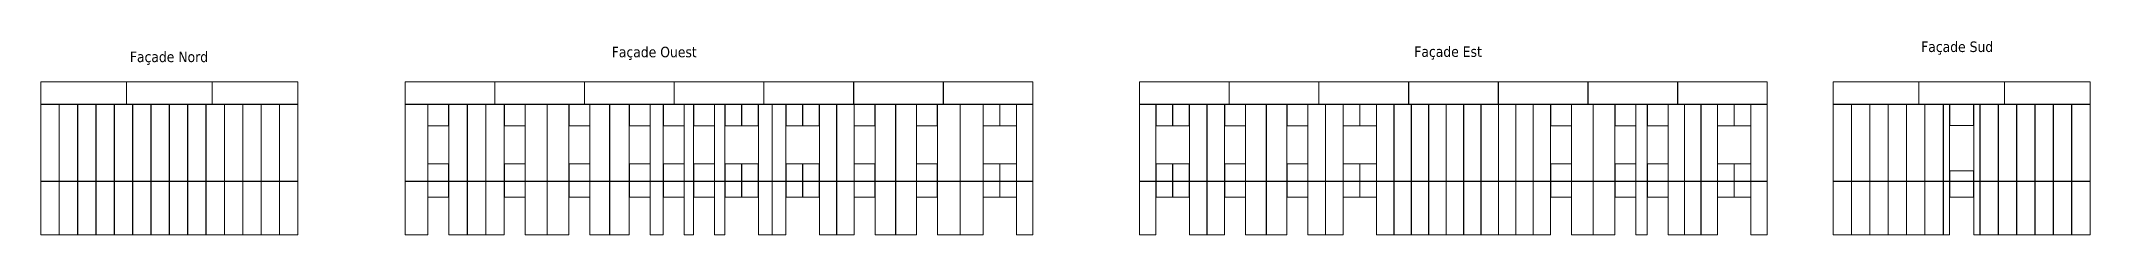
# Model space of a CAD drawing. Header units: millimetres. Extents: x 1725 to 99406, y 457 to 9684.
import ezdxf
from ezdxf.enums import TextEntityAlignment as Align

# ---------------------------------------------------------------- set-up
doc = ezdxf.new("R2010")
doc.units = ezdxf.units.MM
doc.layers.add('00-cotation', color=150, linetype='Continuous', lineweight=13)
doc.layers.add('00-Escalier', color=252, linetype='Continuous', lineweight=13)
doc.styles.add('Annotation', font='tahoma.ttf')

msp = doc.modelspace()

# ---------------------------------------------------------------- linework, layer by layer
at = {"layer": '00-Escalier', "color": 30, "true_color": 0xf8991e}
for p, q in [((23364, 7737), (27632, 7737)), ((23364, 6673), (23364, 7737)), ((27632, 7737), (27632, 6673)), ((27640, 7737), (31908, 7737)), ((27640, 6673), (27640, 7737)), ((31908, 7737), (31908, 6673)), ((31916, 7737), (36184, 7737)), ((31916, 6673), (31916, 7737)), ((36184, 7737), (36184, 6673)), ((36192, 7737), (40460, 7737)), ((36192, 6673), (36192, 7737)), ((40460, 7737), (40460, 6673)), ((40468, 7737), (44736, 7737)), ((40468, 6673), (40468, 7737)), ((44736, 7737), (44736, 6673)), ((58374, 7737), (62642, 7737)), ((58374, 6673), (58374, 7737)), ((62642, 7737), (62642, 6673)), ((62650, 7737), (66918, 7737)), ((62650, 6673), (62650, 7737)), ((66918, 7737), (66918, 6673)), ((66926, 7737), (71194, 7737)), ((66926, 6673), (66926, 7737)), ((71194, 7737), (71194, 6673)), ((71202, 7737), (75470, 7737)), ((71202, 6673), (71202, 7737)), ((75470, 7737), (75470, 6673)), ((75478, 7737), (79746, 7737)), ((75478, 6673), (75478, 7737)), ((79746, 7737), (79746, 6673)), ((27632, 6673), (23364, 6673)), ((31908, 6673), (27640, 6673)), ((36184, 6673), (31916, 6673)), ((40460, 6673), (36192, 6673)), ((44736, 6673), (40468, 6673)), ((46641, 6665), (47429, 6665)), ((62642, 6673), (58374, 6673)), ((66918, 6673), (62650, 6673)), ((71194, 6673), (66926, 6673)), ((75470, 6673), (71202, 6673)), ((79746, 6673), (75478, 6673)), ((77755, 6665), (78297, 6665)), ((77755, 3015), (77755, 6665)), ((78297, 6665), (78297, 3015)), ((78297, 3015), (77755, 3015))]:
    msp.add_line(p, q, dxfattribs=at)
at = {"layer": '00-Escalier', "color": 8}
msp.add_line((19089, 3015), (19089, 3007), dxfattribs=at)
at = {"layer": '00-Escalier', "color": 25, "true_color": 0x9d633f}
for p, q in [((77755, 3007), (78297, 3007)), ((77755, 457), (77755, 3007)), ((78297, 3007), (78297, 457)), ((78297, 457), (77755, 457))]:
    msp.add_line(p, q, dxfattribs=at)
at = {"layer": '00-Escalier', "color": 30, "true_color": 0xf8991e}
for points in [[(1725, 7738), (5800, 7738), (5800, 6674), (1725, 6674), (1725, 7738)], [(5808, 7738), (9884, 7738), (9884, 6674), (5808, 6674), (5808, 7738)], [(9892, 7738), (13967, 7738), (13967, 6674), (9892, 6674), (9892, 7738)], [(19089, 7737), (23356, 7737), (23356, 6673), (19089, 6673), (19089, 7737)], [(44744, 7737), (49011, 7737), (49011, 6673), (44744, 6673), (44744, 7737)], [(54099, 7737), (58366, 7737), (58366, 6673), (54099, 6673), (54099, 7737)], [(79754, 7737), (84021, 7737), (84021, 6673), (79754, 6673), (79754, 7737)], [(87164, 7738), (91239, 7738), (91239, 6674), (87164, 6674), (87164, 7738)], [(91247, 7738), (95323, 7738), (95323, 6674), (91247, 6674), (91247, 7738)], [(95331, 7738), (99406, 7738), (99406, 6674), (95331, 6674), (95331, 7738)], [(1725, 6666), (2592, 6666), (2592, 3016), (1725, 3016), (1725, 6666)], [(2600, 6666), (3467, 6666), (3467, 3016), (2600, 3016), (2600, 6666)], [(3475, 6666), (4342, 6666), (4342, 3016), (3475, 3016), (3475, 6666)], [(4350, 6666), (5217, 6666), (5217, 3016), (4350, 3016), (4350, 6666)], [(5225, 6666), (6092, 6666), (6092, 3016), (5225, 3016), (5225, 6666)], [(6100, 6666), (6967, 6666), (6967, 3016), (6100, 3016), (6100, 6666)], [(6975, 6666), (7842, 6666), (7842, 3016), (6975, 3016), (6975, 6666)], [(7850, 6666), (8717, 6666), (8717, 3016), (7850, 3016), (7850, 6666)], [(8725, 6666), (9592, 6666), (9592, 3016), (8725, 3016), (8725, 6666)], [(9600, 6666), (10467, 6666), (10467, 3016), (9600, 3016), (9600, 6666)], [(10475, 6666), (11342, 6666), (11342, 3016), (10475, 3016), (10475, 6666)], [(11350, 6666), (12217, 6666), (12217, 3016), (11350, 3016), (11350, 6666)], [(12225, 6666), (13092, 6666), (13092, 3016), (12225, 3016), (12225, 6666)], [(13100, 6666), (13967, 6666), (13967, 3016), (13100, 3016), (13100, 6666)], [(20167, 6665), (19089, 6665), (19089, 3015), (20167, 3015), (20167, 6665)], [(21159, 5657), (20175, 5657), (20175, 6665), (21159, 6665), (21159, 5657)], [(21167, 6665), (22044, 6665), (22044, 3015), (21167, 3015), (21167, 6665)], [(22928, 6665), (22052, 6665), (22052, 3015), (22928, 3015), (22928, 6665)], [(23813, 6665), (22936, 6665), (22936, 3015), (23813, 3015), (23813, 6665)], [(24805, 5657), (23821, 5657), (23821, 6665), (24805, 6665), (24805, 5657)], [(24813, 6665), (25850, 6665), (25850, 3015), (24813, 3015), (24813, 6665)], [(25858, 6665), (26895, 6665), (26895, 3015), (25858, 3015), (25858, 6665)], [(27887, 5657), (26903, 5657), (26903, 6665), (27887, 6665), (27887, 5657)], [(27895, 6665), (28828, 6665), (28828, 3015), (27895, 3015), (27895, 6665)], [(28836, 6665), (29770, 6665), (29770, 3015), (28836, 3015), (28836, 6665)], [(30762, 5657), (29778, 5657), (29778, 6665), (30762, 6665), (30762, 5657)], [(30770, 6665), (31390, 6665), (31390, 3015), (30770, 3015), (30770, 6665)], [(32382, 5657), (31398, 5657), (31398, 6665), (32382, 6665), (32382, 5657)], [(32390, 6665), (32835, 6665), (32835, 3014), (32390, 3014), (32390, 6665)], [(33827, 5657), (32843, 5657), (32843, 6665), (33827, 6665), (33827, 5657)], [(33835, 6665), (34326, 6665), (34326, 3015), (33835, 3015), (33835, 6665)], [(35918, 5657), (34334, 5657), (34334, 6665), (35122, 6665), (35122, 5657)], [(35918, 5657), (35130, 5657), (35130, 6665), (35918, 6665), (35918, 5657)], [(35926, 6665), (36576, 6665), (36576, 3015), (35926, 3015), (35926, 6665)], [(36584, 6665), (37235, 6665), (37235, 3015), (36584, 3015), (36584, 6665)], [(38827, 5657), (37243, 5657), (37243, 6665), (38031, 6665), (38031, 5657)], [(38827, 5657), (38039, 5657), (38039, 6665), (38827, 6665), (38827, 5657)], [(38835, 6665), (39656, 6665), (39656, 3015), (38835, 3015), (38835, 6665)], [(39664, 6665), (40485, 6665), (40485, 3015), (39664, 3015), (39664, 6665)], [(41477, 5657), (40493, 5657), (40493, 6665), (41477, 6665), (41477, 5657)], [(41485, 6665), (42468, 6665), (42468, 3015), (41485, 3015), (41485, 6665)], [(42476, 6665), (43459, 6665), (43459, 3015), (42476, 3015), (42476, 6665)], [(44451, 5657), (43467, 5657), (43467, 6665), (44451, 6665), (44451, 5657)], [(44459, 6665), (45542, 6665), (45542, 3015), (44459, 3015), (44459, 6665)], [(45550, 6665), (46633, 6665), (46633, 3015), (45550, 3015), (45550, 6665)], [(48225, 5657), (46641, 5657), (46641, 6665), (47429, 6665), (47429, 5657)], [(48225, 5657), (47437, 5657), (47437, 6665), (48225, 6665), (48225, 5657)], [(49011, 6665), (48233, 6665), (48233, 3015), (49011, 3015), (49011, 6665)], [(54099, 6665), (54877, 6665), (54877, 3015), (54099, 3015), (54099, 6665)], [(54885, 6665), (54885, 5657), (55673, 5657), (55673, 6665), (54885, 6665)], [(55681, 6665), (56469, 6665), (56469, 5657), (55681, 5657), (55681, 6665)], [(56477, 6665), (57310, 6665), (57310, 3015)], [(56477, 6665), (56477, 3015), (57310, 3015), (57310, 6665), (56477, 6665)], [(57318, 6665), (58151, 6665), (58151, 3015)], [(57318, 6665), (57318, 3015), (58151, 3015), (58151, 6665), (57318, 6665)], [(58159, 6665), (59143, 6665), (59143, 5657), (58159, 5657), (58159, 6665)], [(59151, 6665), (60132, 6665), (60132, 3015), (59151, 3015), (59151, 6665)], [(60140, 6665), (61121, 6665), (61121, 3015), (60140, 3015), (60140, 6665)], [(61129, 6665), (62113, 6665), (62113, 5657), (61129, 5657), (61129, 6665)], [(62121, 6665), (62954, 6665), (62954, 3015)], [(62121, 6665), (62121, 3015), (62954, 3015), (62954, 6665), (62121, 6665)], [(62962, 6665), (62962, 3015), (63795, 3015), (63795, 6665), (62962, 6665)], [(63803, 6665), (63803, 5657), (64591, 5657), (64591, 6665), (63803, 6665)], [(64599, 6665), (65387, 6665), (65387, 5657), (64599, 5657), (64599, 6665)], [(65395, 6665), (66218, 6665), (66218, 3015), (65395, 3015), (65395, 6665)], [(66226, 6665), (67048, 6665), (67048, 3015), (66226, 3015), (66226, 6665)], [(67056, 6665), (67878, 6665), (67878, 3015), (67056, 3015), (67056, 6665)], [(67886, 6665), (68709, 6665), (68709, 3015), (67886, 3015), (67886, 6665)], [(68717, 6665), (69539, 6665), (69539, 3015), (68717, 3015), (68717, 6665)], [(69547, 6665), (70369, 6665), (70369, 3015), (69547, 3015), (69547, 6665)], [(70377, 6665), (71200, 6665), (71200, 3015), (70377, 3015), (70377, 6665)], [(71208, 6665), (72030, 6665), (72030, 3015), (71208, 3015), (71208, 6665)], [(72038, 6665), (72860, 6665), (72860, 3015), (72038, 3015), (72038, 6665)], [(72868, 6665), (73690, 6665), (73690, 3015), (72868, 3015), (72868, 6665)], [(73698, 6665), (74682, 6665), (74682, 5657), (73698, 5657), (73698, 6665)], [(74690, 6665), (75719, 6665), (75719, 3015), (74690, 3015), (74690, 6665)], [(75727, 6665), (76755, 6665), (76755, 3015), (75727, 3015), (75727, 6665)], [(76763, 6665), (77747, 6665), (77747, 5657), (76763, 5657), (76763, 6665)], [(78305, 6665), (79289, 6665), (79289, 5657), (78305, 5657), (78305, 6665)], [(79297, 6665), (80074, 6665), (80074, 3015), (79297, 3015), (79297, 6665)], [(80082, 6665), (80858, 6665), (80858, 3015), (80082, 3015), (80082, 6665)], [(80866, 6665), (81643, 6665), (81643, 3015), (80866, 3015), (80866, 6665)], [(81651, 6665), (81651, 5657), (82439, 5657), (82439, 6665), (81651, 6665)], [(82447, 6665), (83235, 6665), (83235, 5657), (82447, 5657), (82447, 6665)], [(83243, 6665), (84021, 6665), (84021, 3015), (83243, 3015), (83243, 6665)], [(87164, 6666), (88031, 6666), (88031, 3016), (87164, 3016), (87164, 6666)], [(88039, 6666), (88906, 6666), (88906, 3016), (88039, 3016), (88039, 6666)], [(88914, 6666), (89781, 6666), (89781, 3016), (88914, 3016), (88914, 6666)], [(89789, 6666), (90656, 6666), (90656, 3016), (89789, 3016), (89789, 6666)], [(90664, 6666), (91531, 6666), (91531, 3016), (90664, 3016), (90664, 6666)], [(91539, 6666), (92406, 6666), (92406, 3016), (91539, 3016), (91539, 6666)], [(92414, 6666), (92710, 6666), (92710, 3016), (92414, 3016), (92414, 6666)], [(92718, 6666), (93852, 6666), (93852, 5658), (92718, 5658), (92718, 6666)], [(93860, 6666), (94156, 6666), (94156, 3016), (93860, 3016), (93860, 6666)], [(94164, 6666), (95031, 6666), (95031, 3016), (94164, 3016), (94164, 6666)], [(95039, 6666), (95906, 6666), (95906, 3016), (95039, 3016), (95039, 6666)], [(95914, 6666), (96781, 6666), (96781, 3016), (95914, 3016), (95914, 6666)], [(96789, 6666), (97656, 6666), (97656, 3016), (96789, 3016), (96789, 6666)], [(97664, 6666), (98531, 6666), (98531, 3016), (97664, 3016), (97664, 6666)], [(98539, 6666), (99406, 6666), (99406, 3016), (98539, 3016), (98539, 6666)], [(21159, 3837), (21159, 3015), (20175, 3015), (20175, 3837), (21159, 3837)], [(24805, 3837), (24805, 3015), (23821, 3015), (23821, 3837), (24805, 3837)], [(27887, 3837), (27887, 3015), (26903, 3015), (26903, 3837), (27887, 3837)], [(30762, 3837), (30762, 3015), (29778, 3015), (29778, 3837), (30762, 3837)], [(32382, 3837), (32382, 3015), (31398, 3015), (31398, 3837), (32382, 3837)], [(33827, 3837), (33827, 3015), (32843, 3015), (32843, 3837), (33827, 3837)], [(41477, 3837), (41477, 3015), (40493, 3015), (40493, 3837), (41477, 3837)], [(44451, 3837), (44451, 3015), (43467, 3015), (43467, 3837), (44451, 3837)], [(54885, 3837), (54885, 3015), (55673, 3015), (55673, 3837), (54885, 3837)], [(55681, 3837), (56469, 3837), (56469, 3015), (55681, 3015), (55681, 3837)], [(57310, 3015), (56477, 3015), (56477, 3857)], [(58151, 3015), (57318, 3015), (57318, 3857)], [(58159, 3015), (59143, 3015), (59143, 3837), (58159, 3837), (58159, 3015)], [(61129, 3015), (62113, 3015), (62113, 3837), (61129, 3837), (61129, 3015)], [(62954, 3015), (62121, 3015), (62121, 3857)], [(63795, 3015), (62962, 3015), (62962, 3857)], [(63803, 3837), (63803, 3015), (64591, 3015), (64591, 3837), (63803, 3837)], [(64599, 3837), (65387, 3837), (65387, 3015), (64599, 3015), (64599, 3837)], [(73698, 3015), (74682, 3015), (74682, 3837), (73698, 3837), (73698, 3015)], [(76763, 3015), (77747, 3015), (77747, 3837), (76763, 3837), (76763, 3015)], [(78305, 3015), (79289, 3015), (79289, 3837), (78305, 3837), (78305, 3015)], [(81651, 3837), (81651, 3015), (82439, 3015), (82439, 3837), (81651, 3837)], [(82447, 3837), (83235, 3837), (83235, 3015), (82447, 3015), (82447, 3837)], [(92718, 3016), (93852, 3016), (93852, 3508), (92718, 3508), (92718, 3016)]]:
    msp.add_lwpolyline(points, dxfattribs=at)
at = {"layer": '00-Escalier', "color": 25, "true_color": 0x9d633f}
for points in [[(1725, 3008), (2592, 3008), (2592, 458), (1725, 458), (1725, 3008)], [(2600, 3008), (3467, 3008), (3467, 458), (2600, 458), (2600, 3008)], [(3475, 3008), (4342, 3008), (4342, 458), (3475, 458), (3475, 3008)], [(4350, 3008), (5217, 3008), (5217, 458), (4350, 458), (4350, 3008)], [(5225, 3008), (6092, 3008), (6092, 458), (5225, 458), (5225, 3008)], [(6100, 3007), (6967, 3007), (6967, 457), (6100, 458), (6100, 3007)], [(6975, 3008), (7842, 3008), (7842, 458), (6975, 458), (6975, 3008)], [(7850, 3008), (8717, 3008), (8717, 458), (7850, 458), (7850, 3008)], [(8725, 3008), (9592, 3008), (9592, 458), (8725, 458), (8725, 3008)], [(9600, 3008), (10467, 3008), (10467, 458), (9600, 458), (9600, 3008)], [(10475, 3008), (11342, 3008), (11342, 458), (10475, 458), (10475, 3008)], [(11350, 3007), (12217, 3007), (12217, 457), (11350, 458), (11350, 3007)], [(12225, 3007), (13092, 3007), (13092, 457), (12225, 457), (12225, 3007)], [(13100, 3007), (13967, 3007), (13967, 457), (13100, 457), (13100, 3007)], [(20167, 3007), (19089, 3007), (19089, 457), (20167, 457), (20167, 3007)], [(21159, 3007), (21159, 2257), (20175, 2257), (20175, 3007), (21159, 3007)], [(21167, 3007), (22044, 3007), (22044, 457), (21167, 457), (21167, 3007)], [(22928, 3007), (22052, 3007), (22052, 457), (22928, 457), (22928, 3007)], [(23813, 3007), (22936, 3007), (22936, 457), (23813, 457), (23813, 3007)], [(24805, 3007), (24805, 2257), (23821, 2257), (23821, 3007), (24805, 3007)], [(24813, 3007), (25850, 3007), (25850, 457), (24813, 457), (24813, 3007)], [(25858, 3007), (26895, 3007), (26895, 457), (25858, 457), (25858, 3007)], [(27887, 3007), (27887, 2257), (26903, 2257), (26903, 3007), (27887, 3007)], [(27895, 3007), (28828, 3007), (28828, 457), (27895, 457), (27895, 3007)], [(28836, 3007), (29770, 3007), (29770, 457), (28836, 457), (28836, 3007)], [(30762, 3007), (30762, 2257), (29778, 2257), (29778, 3007), (30762, 3007)], [(30770, 3007), (31390, 3007), (31390, 457), (30770, 457), (30770, 3007)], [(32382, 3007), (32382, 2257), (31398, 2257), (31398, 3007), (32382, 3007)], [(32390, 3007), (32835, 3007), (32835, 457), (32390, 457), (32390, 3007)], [(33827, 3007), (33827, 2257), (32843, 2257), (32843, 3007), (33827, 3007)], [(33835, 3007), (34326, 3007), (34326, 457), (33835, 457), (33835, 3007)], [(35122, 3007), (34334, 3007), (34334, 2257), (35122, 2257), (35122, 3007)], [(35918, 3007), (35130, 3007), (35130, 2257), (35918, 2257), (35918, 3007)], [(35926, 3007), (36576, 3007), (36576, 457), (35926, 457), (35926, 3007)], [(36584, 3007), (37235, 3007), (37235, 457), (36584, 457), (36584, 3007)], [(38031, 3007), (37243, 3007), (37243, 2257), (38031, 2257), (38031, 3007)], [(38827, 3007), (38039, 3007), (38039, 2257), (38827, 2257), (38827, 3007)], [(38835, 3007), (39656, 3007), (39656, 457), (38835, 457), (38835, 3007)], [(39664, 3007), (40485, 3007), (40485, 457), (39664, 457), (39664, 3007)], [(41477, 3007), (41477, 2257), (40493, 2257), (40493, 3007), (41477, 3007)], [(41485, 3007), (42468, 3007), (42468, 457), (41485, 457), (41485, 3007)], [(42476, 3007), (43459, 3007), (43459, 457), (42476, 457), (42476, 3007)], [(44451, 3007), (44451, 2257), (43467, 2257), (43467, 3007), (44451, 3007)], [(44459, 3007), (45542, 3007), (45542, 457), (44459, 457), (44459, 3007)], [(45550, 3007), (46633, 3007), (46633, 457), (45550, 457), (45550, 3007)], [(47429, 3007), (46641, 3007), (46641, 2257), (47429, 2257), (47429, 3007)], [(48225, 3007), (47437, 3007), (47437, 2257), (48225, 2257), (48225, 3007)], [(49011, 3007), (49011, 457), (48233, 457), (48233, 3007), (49011, 3007)], [(54099, 3007), (54877, 3007), (54877, 457), (54099, 457), (54099, 3007)], [(54885, 3007), (55673, 3007), (55673, 2257), (54885, 2257), (54885, 3007)], [(55681, 3007), (56469, 3007), (56469, 2257), (55681, 2257), (55681, 3007)], [(56477, 3007), (57310, 3007), (57310, 457), (56477, 457), (56477, 3007)], [(57318, 3007), (58151, 3007), (58151, 457), (57318, 457), (57318, 3007)], [(58159, 3007), (59143, 3007), (59143, 2257), (58159, 2257), (58159, 3007)], [(59151, 3007), (60132, 3007), (60132, 457), (59151, 457), (59151, 3007)], [(60140, 3007), (61121, 3007), (61121, 457), (60140, 457), (60140, 3007)], [(61129, 3007), (62113, 3007), (62113, 2257), (61129, 2257), (61129, 3007)], [(62121, 3007), (62954, 3007), (62954, 457)], [(62121, 3007), (62121, 457), (62954, 457), (62954, 3007), (62121, 3007)], [(62962, 3007), (62962, 457), (63795, 457), (63795, 3007), (62962, 3007)], [(63803, 3007), (64591, 3007), (64591, 2257), (63803, 2257), (63803, 3007)], [(64599, 3007), (65387, 3007), (65387, 2257), (64599, 2257), (64599, 3007)], [(65395, 3007), (66218, 3007), (66218, 457), (65395, 457), (65395, 3007)], [(66226, 3007), (67048, 3007), (67048, 457), (66226, 457), (66226, 3007)], [(67056, 3007), (67878, 3007), (67878, 457), (67056, 457), (67056, 3007)], [(67886, 3007), (68709, 3007), (68709, 457), (67886, 457), (67886, 3007)], [(68717, 3007), (69539, 3007), (69539, 457), (68717, 457), (68717, 3007)], [(69547, 3007), (70369, 3007), (70369, 457), (69547, 457), (69547, 3007)], [(70377, 3007), (71200, 3007), (71200, 457), (70377, 457), (70377, 3007)], [(71208, 3007), (72030, 3007), (72030, 457), (71208, 457), (71208, 3007)], [(72038, 3007), (72860, 3007), (72860, 457), (72038, 457), (72038, 3007)], [(72868, 3007), (73690, 3007), (73690, 457), (72868, 457), (72868, 3007)], [(73698, 3007), (74682, 3007), (74682, 2257), (73698, 2257), (73698, 3007)], [(74690, 3007), (75719, 3007), (75719, 457), (74690, 457), (74690, 3007)], [(75727, 3007), (76755, 3007), (76755, 457), (75727, 457), (75727, 3007)], [(76763, 3007), (77747, 3007), (77747, 2257), (76763, 2257), (76763, 3007)], [(78305, 3007), (79289, 3007), (79289, 2257), (78305, 2257), (78305, 3007)], [(79297, 3007), (80074, 3007), (80074, 457), (79297, 457), (79297, 3007)], [(80082, 3007), (80858, 3007), (80858, 457), (80082, 457), (80082, 3007)], [(80866, 3007), (81643, 3007), (81643, 457), (80866, 457), (80866, 3007)], [(81651, 3007), (82439, 3007), (82439, 2257), (81651, 2257), (81651, 3007)], [(82447, 3007), (83235, 3007), (83235, 2257), (82447, 2257), (82447, 3007)], [(83243, 3007), (84021, 3007), (84021, 457), (83243, 457), (83243, 3007)], [(87164, 3008), (88031, 3008), (88031, 458), (87164, 458), (87164, 3008)], [(88039, 3008), (88906, 3008), (88906, 458), (88039, 458), (88039, 3008)], [(88914, 3008), (89781, 3008), (89781, 458), (88914, 458), (88914, 3008)], [(89789, 3008), (90656, 3008), (90656, 458), (89789, 458), (89789, 3008)], [(90664, 3008), (91531, 3008), (91531, 458), (90664, 458), (90664, 3008)], [(91539, 3007), (92406, 3007), (92406, 457), (91539, 458), (91539, 3007)], [(92414, 3008), (92710, 3008), (92710, 458), (92414, 458), (92414, 3008)], [(92718, 3008), (93852, 3008), (93852, 2258), (92718, 2258), (92718, 3008)], [(93860, 3008), (94156, 3008), (94156, 458), (93860, 458), (93860, 3008)], [(94164, 3008), (95031, 3008), (95031, 458), (94164, 458), (94164, 3008)], [(95039, 3008), (95906, 3008), (95906, 458), (95039, 458), (95039, 3008)], [(95914, 3008), (96781, 3008), (96781, 458), (95914, 458), (95914, 3008)], [(96789, 3007), (97656, 3007), (97656, 457), (96789, 458), (96789, 3007)], [(97664, 3007), (98531, 3007), (98531, 457), (97664, 457), (97664, 3007)], [(98539, 3007), (99406, 3007), (99406, 457), (98539, 457), (98539, 3007)]]:
    msp.add_lwpolyline(points, dxfattribs=at)
at = {"layer": '00-Escalier', "color": 30, "true_color": 0xf8991e}
for points in [[(35122, 3015), (34334, 3015), (34334, 3837), (35122, 3837)], [(35918, 3015), (35130, 3015), (35130, 3837), (35918, 3837)], [(38031, 3015), (37243, 3015), (37243, 3837), (38031, 3837)], [(38827, 3015), (38039, 3015), (38039, 3837), (38827, 3837)], [(47429, 3015), (46641, 3015), (46641, 3837), (47429, 3837)], [(48225, 3015), (47437, 3015), (47437, 3837), (48225, 3837)]]:
    msp.add_lwpolyline(points, close=True, dxfattribs=at)

# ---------------------------------------------------------------- texts
at = {"layer": '00-cotation', "color": 7, "style": 'Annotation'}
for s, p in [('Façade Nord', (5961, 8932)), ('Façade Ouest', (28935, 9163)), ('Façade Est', (67191, 9182)), ('Façade Sud', (91355, 9413))]:
    msp.add_text(s, height=500, dxfattribs=at).set_placement(p, align=Align.MIDDLE_LEFT)

doc.saveas('drawing.dxf')
